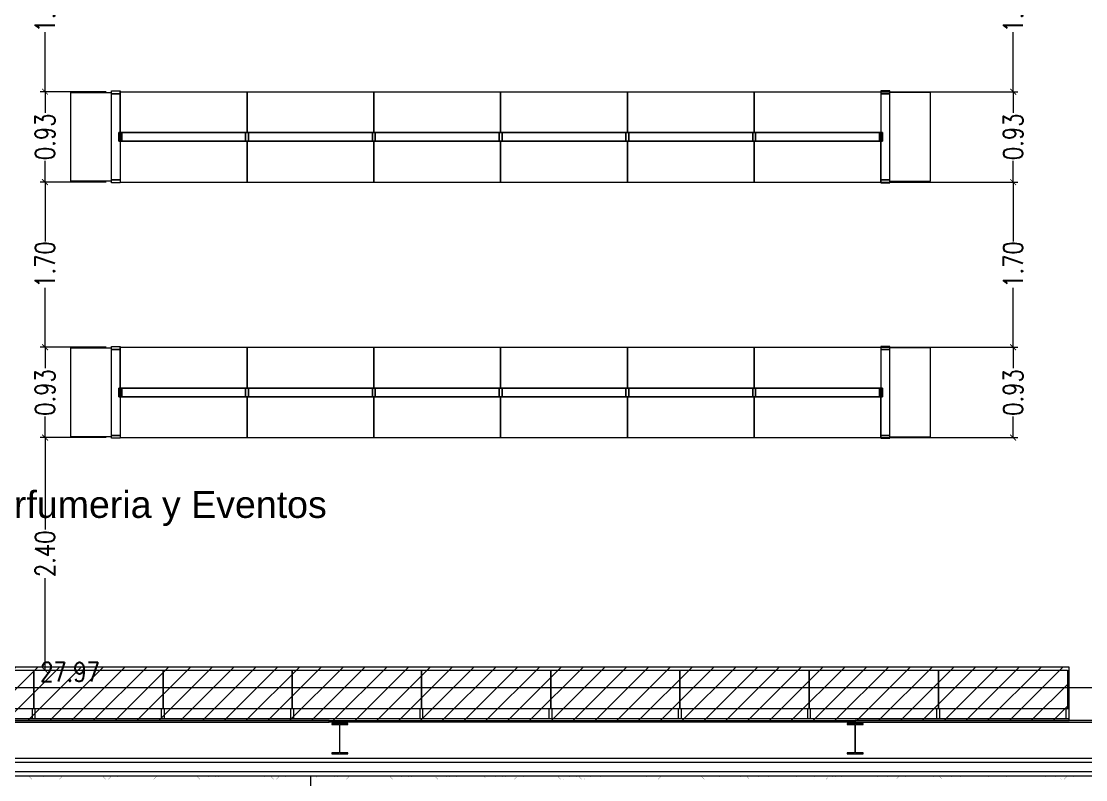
# Model space of a CAD drawing. Header units: millimetres. Extents: x -129 to 3172, y -143 to 919.
# Drawn here: x -19.19 to -8.23, y -0.42 to 7.38 of the extents above; entities that cross this region are included whole.
import ezdxf

# ---------------------------------------------------------------- set-up
doc = ezdxf.new("R2010")
doc.units = ezdxf.units.MM
doc.header["$LTSCALE"] = 0.1
doc.linetypes.add('DASHED', pattern=[0.75, 0.5, -0.25])
for name, color, linetype in [('A-CHAPA TRAPEZOIDAL', 3, 'Continuous'), ('A-PROYECCION', 1, 'DASHED'), ('A-TABIQUE PRY', 2, 'Continuous'), ('A-VISTAS', 251, 'Continuous'), ('Cenefa perimetral', 4, 'Continuous'), ('E-GONDOLAS', 8, 'Continuous'), ('H-HATCH MURO', 252, 'Continuous'), ('MET-COLUMNA METALICA', 3, 'Continuous'), ('MET-CORREAS DE CV', 1, 'Continuous'), ('MET-LANA VIDRIO', 8, 'Continuous'), ('zA-COTAS', 1, 'Continuous')]:
    doc.layers.add(name, color=color, linetype=linetype)
doc.styles.add('ROMANS', font='ROMANS.SHX', dxfattribs={"width": 0.8, "height": 0.2})
doc.styles.get("Standard").update_dxf_attribs({"font": 'arial.ttf'})
doc.linetypes.add('REFERENCIAL CORTE TRANSVERSAL WM$0$BATTING', pattern='A,0.00254,-2.54,[134,ltypeshp.shx,S=2.54,R=0,X=-2.54,Y=0],-5.08,[134,ltypeshp.shx,S=2.54,R=180,X=2.54,Y=0],-2.54', length=10.16254)
doc.dimstyles.new('COTA 1-125', dxfattribs={"dimtxt": 0.2, "dimasz": 0.15, "dimexe": 0.08, "dimexo": 0.08, "dimgap": 0.06, "dimtad": 1, "dimzin": 0, "dimdsep": 46, "dimtxsty": 'ROMANS', "dimblk": 'ARCHTICK', "dimcen": 0, "dimclrd": 256, "dimclre": 8, "dimclrt": 3, "dimadec": 0, "dimazin": 0, "dimtfac": 1, "dimtofl": 0, "dimtmove": 0, "dimatfit": 3, "dimldrblk": 'ARCHTICK', "dimfxl": 1, "dimtolj": 1, "dimtzin": 0, "dimlwd": -1, "dimlwe": -1, "dimarcsym": 0})
doc.dimstyles.new('MIG-LATERAL-CHICO', dxfattribs={"dimtxt": 0.12, "dimasz": 0.06, "dimexe": 0.05, "dimexo": 0.02, "dimgap": 0.005, "dimtad": 0, "dimrnd": 0.005, "dimzin": 0, "dimdsep": 46, "dimtxsty": 'ROMANS', "dimblk1": 'ARCHTICK', "dimblk2": 'ARCHTICK', "dimsah": 1, "dimcen": 2.5, "dimclrd": 1, "dimclre": 8, "dimclrt": 3, "dimadec": 0, "dimazin": 0, "dimtfac": 1, "dimtmove": 0, "dimatfit": 3, "dimldrblk": 'ARCHTICK', "dimfxl": 1, "dimtolj": 1, "dimtzin": 0, "dimarcsym": 0})

# ---------------------------------------------------------------- blocks, each defined once
blk = doc.blocks.new('CMETP')
at = {"layer": 'MET-COLUMNA METALICA'}
blk.add_hatch(color=256, dxfattribs=at).paths.add_polyline_path([(-0.082, 0), (-0.082, 0.01), (-0.007, 0.01, 0.414214), (-0.003, 0.014), (-0.003, 0.296, 0.414214), (-0.007, 0.3), (-0.082, 0.3), (-0.082, 0.31), (0.082, 0.31), (0.082, 0.3), (0.007, 0.3, 0.414214), (0.003, 0.296), (0.003, 0.014, 0.414214), (0.007, 0.01), (0.082, 0.01), (0.082, 0)])
blk.add_lwpolyline([(0.082, 0.3), (0.082, 0.31), (-0.082, 0.31), (-0.082, 0.3), (-0.007, 0.3, -0.414214), (-0.003, 0.296), (-0.003, 0.014, -0.414214), (-0.007, 0.01), (-0.082, 0.01), (-0.082, 0), (0.082, 0), (0.082, 0.01), (0.007, 0.01, -0.414214), (0.003, 0.014), (0.003, 0.296, -0.414214), (0.007, 0.3)], format="xyb", close=True, dxfattribs=at)
blk = doc.blocks.new('contrapared 0.80')
at = {"layer": 'E-GONDOLAS'}
for p, q in [((1944.063, 679.523), (1944.063, 678.163)), ((1944.063, 679.523), (1944.163, 679.523)), ((1944.063, 679.493), (1944.163, 679.493)), ((1944.163, 679.523), (1944.163, 678.163)), ((1944.563, 679.508), (1944.163, 679.508)), ((1944.563, 678.178), (1944.563, 679.508)), ((1944.063, 678.193), (1944.163, 678.193)), ((1944.063, 678.163), (1944.163, 678.163)), ((1944.163, 678.178), (1944.563, 678.178))]:
    blk.add_line(p, q, dxfattribs=at)
blk = doc.blocks.new('_ARCHTICK')
at = {"color": 0, "linetype": 'ByBlock', "const_width": 0.15}
blk.add_lwpolyline([(-0.5, -0.5), (0.5, 0.5)], dxfattribs=at)
blk = doc.blocks.new('*D334')
at = {"layer": 'Defpoints', "color": 0, "transparency": 16777216}
for p in [(-18.359, 3.099), (-19.161, 0.705), (-18.946, 0.705)]:
    blk.add_point(p, dxfattribs=at)
at = {"layer": 'zA-COTAS', "color": 8, "lineweight": -2, "transparency": 16777216}
for p, q in [((-18.379, 3.099), (-18.996, 3.099)), ((-19.141, 0.705), (-18.896, 0.705))]:
    blk.add_line(p, q, dxfattribs=at)
at = {"layer": 'zA-COTAS', "color": 1, "lineweight": -2, "transparency": 16777216}
for p, q in [((-18.946, 3.099), (-18.946, 2.151)), ((-18.946, 0.705), (-18.946, 1.653))]:
    blk.add_line(p, q, dxfattribs=at)
at = {"layer": 'zA-COTAS', "color": 1, "lineweight": -2, "transparency": 16777216, "xscale": 0.06, "yscale": 0.06, "zscale": 0.06}
for p, rotation in [((-18.946, 3.099), 90), ((-18.946, 0.705), 270)]:
    blk.add_blockref('_ARCHTICK', p, dxfattribs=dict(at, rotation=rotation))
at = {"layer": 'zA-COTAS', "color": 3, "transparency": 16777216, "insert": (-18.946, 1.902), "char_height": 0.2, "attachment_point": 5, "rotation": 90, "style": 'ROMANS'}
blk.add_mtext('\\A1;2.40', dxfattribs=at)
blk = doc.blocks.new('TRAMO CENTRAL')
at = {"layer": 'E-GONDOLAS'}
for points in [[(1353.744, 558.952), (1355.049, 558.952), (1355.049, 559.372), (1353.744, 559.372)], [(1353.729, 558.862), (1353.759, 558.862), (1353.759, 558.952), (1353.729, 558.952)], [(1353.729, 558.952), (1353.759, 558.952), (1353.759, 558.862), (1353.729, 558.862)], [(1353.759, 558.862), (1355.034, 558.862), (1355.034, 558.952), (1353.759, 558.952)], [(1353.759, 558.952), (1355.034, 558.952), (1355.034, 558.862), (1353.759, 558.862)], [(1355.034, 558.862), (1355.064, 558.862), (1355.064, 558.952), (1355.034, 558.952)], [(1355.034, 558.952), (1355.064, 558.952), (1355.064, 558.862), (1355.034, 558.862)], [(1353.744, 558.862), (1355.049, 558.862), (1355.049, 558.442), (1353.744, 558.442)]]:
    blk.add_lwpolyline(points, close=True, dxfattribs=at)
blk = doc.blocks.new('PUNTERA')
at = {"layer": 'E-GONDOLAS'}
for p, q in [((1350.083, 558.73), (1349.168, 558.73)), ((1349.168, 558.73), (1349.168, 558.31)), ((1350.083, 558.31), (1350.083, 558.73)), ((1350.068, 558.31), (1349.183, 558.31)), ((1349.183, 558.31), (1349.183, 558.22)), ((1350.068, 558.22), (1350.068, 558.31)), ((1349.183, 558.22), (1350.068, 558.22))]:
    blk.add_line(p, q, dxfattribs=at)
for points in [[(1349.153, 558.22), (1349.183, 558.22), (1349.183, 558.31), (1349.153, 558.31)], [(1350.068, 558.22), (1350.098, 558.22), (1350.098, 558.31), (1350.068, 558.31)]]:
    blk.add_lwpolyline(points, close=True, dxfattribs=at)
blk = doc.blocks.new('*D347')
at = {"layer": 'Defpoints', "color": 0, "transparency": 16777216}
for p in [(-18.295, 4.029), (-18.946, 3.099), (-18.295, 3.099)]:
    blk.add_point(p, dxfattribs=at)
at = {"layer": 'zA-COTAS', "color": 8, "lineweight": -2, "transparency": 16777216}
for p, q in [((-18.315, 4.029), (-18.996, 4.029)), ((-18.315, 3.099), (-18.996, 3.099))]:
    blk.add_line(p, q, dxfattribs=at)
at = {"layer": 'zA-COTAS', "color": 1, "lineweight": -2, "transparency": 16777216}
for p, q in [((-18.946, 4.029), (-18.946, 3.813)), ((-18.946, 3.099), (-18.946, 3.316))]:
    blk.add_line(p, q, dxfattribs=at)
at = {"layer": 'zA-COTAS', "color": 1, "lineweight": -2, "transparency": 16777216, "xscale": 0.06, "yscale": 0.06, "zscale": 0.06}
for p, rotation in [((-18.946, 4.029), 90), ((-18.946, 3.099), 270)]:
    blk.add_blockref('_ARCHTICK', p, dxfattribs=dict(at, rotation=rotation))
at = {"layer": 'zA-COTAS', "color": 3, "transparency": 16777216, "insert": (-18.946, 3.564), "char_height": 0.2, "attachment_point": 5, "rotation": 90, "style": 'ROMANS'}
blk.add_mtext('\\A1;0.93', dxfattribs=at)
blk = doc.blocks.new('*D348')
at = {"layer": 'Defpoints', "color": 0, "transparency": 16777216}
for p in [(-18.295, 5.729), (-18.946, 4.029), (-18.295, 4.029)]:
    blk.add_point(p, dxfattribs=at)
at = {"layer": 'zA-COTAS', "color": 8, "lineweight": -2, "transparency": 16777216}
for p, q in [((-18.315, 5.729), (-18.996, 5.729)), ((-18.315, 4.029), (-18.996, 4.029))]:
    blk.add_line(p, q, dxfattribs=at)
at = {"layer": 'zA-COTAS', "color": 1, "lineweight": -2, "transparency": 16777216}
for p, q in [((-18.946, 5.729), (-18.946, 5.117)), ((-18.946, 4.029), (-18.946, 4.642))]:
    blk.add_line(p, q, dxfattribs=at)
at = {"layer": 'zA-COTAS', "color": 1, "lineweight": -2, "transparency": 16777216, "xscale": 0.06, "yscale": 0.06, "zscale": 0.06}
for p, rotation in [((-18.946, 5.729), 90), ((-18.946, 4.029), 270)]:
    blk.add_blockref('_ARCHTICK', p, dxfattribs=dict(at, rotation=rotation))
at = {"layer": 'zA-COTAS', "color": 3, "transparency": 16777216, "insert": (-18.946, 4.879), "char_height": 0.2, "attachment_point": 5, "rotation": 90, "style": 'ROMANS'}
blk.add_mtext('\\A1;1.70', dxfattribs=at)
blk = doc.blocks.new('*D349')
at = {"layer": 'Defpoints', "color": 0, "transparency": 16777216}
for p in [(-18.295, 8.359), (-18.946, 6.659), (-18.295, 6.659)]:
    blk.add_point(p, dxfattribs=at)
at = {"layer": 'zA-COTAS', "color": 8, "lineweight": -2, "transparency": 16777216}
for p, q in [((-18.315, 8.359), (-18.996, 8.359)), ((-18.315, 6.659), (-18.996, 6.659))]:
    blk.add_line(p, q, dxfattribs=at)
at = {"layer": 'zA-COTAS', "color": 1, "lineweight": -2, "transparency": 16777216}
for p, q in [((-18.946, 8.359), (-18.946, 7.747)), ((-18.946, 6.659), (-18.946, 7.272))]:
    blk.add_line(p, q, dxfattribs=at)
at = {"layer": 'zA-COTAS', "color": 1, "lineweight": -2, "transparency": 16777216, "xscale": 0.06, "yscale": 0.06, "zscale": 0.06}
for p, rotation in [((-18.946, 8.359), 90), ((-18.946, 6.659), 270)]:
    blk.add_blockref('_ARCHTICK', p, dxfattribs=dict(at, rotation=rotation))
at = {"layer": 'zA-COTAS', "color": 3, "transparency": 16777216, "insert": (-18.946, 7.509), "char_height": 0.2, "attachment_point": 5, "rotation": 90, "style": 'ROMANS'}
blk.add_mtext('\\A1;1.70', dxfattribs=at)
blk = doc.blocks.new('*D356')
at = {"layer": 'Defpoints', "color": 0, "transparency": 16777216}
for p in [(-18.295, 6.659), (-18.946, 5.729), (-18.295, 5.729)]:
    blk.add_point(p, dxfattribs=at)
at = {"layer": 'zA-COTAS', "color": 8, "lineweight": -2, "transparency": 16777216}
for p, q in [((-18.315, 6.659), (-18.996, 6.659)), ((-18.315, 5.729), (-18.996, 5.729))]:
    blk.add_line(p, q, dxfattribs=at)
at = {"layer": 'zA-COTAS', "color": 1, "lineweight": -2, "transparency": 16777216}
for p, q in [((-18.946, 6.659), (-18.946, 6.443)), ((-18.946, 5.729), (-18.946, 5.946))]:
    blk.add_line(p, q, dxfattribs=at)
at = {"layer": 'zA-COTAS', "color": 1, "lineweight": -2, "transparency": 16777216, "xscale": 0.06, "yscale": 0.06, "zscale": 0.06}
for p, rotation in [((-18.946, 6.659), 90), ((-18.946, 5.729), 270)]:
    blk.add_blockref('_ARCHTICK', p, dxfattribs=dict(at, rotation=rotation))
at = {"layer": 'zA-COTAS', "color": 3, "transparency": 16777216, "insert": (-18.946, 6.194), "char_height": 0.2, "attachment_point": 5, "rotation": 90, "style": 'ROMANS'}
blk.add_mtext('\\A1;0.93', dxfattribs=at)
blk = doc.blocks.new('*D365')
at = {"layer": 'Defpoints', "color": 0, "transparency": 16777216}
for p in [(-10.404, 4.029), (-10.404, 3.099), (-8.982, 3.099)]:
    blk.add_point(p, dxfattribs=at)
at = {"layer": 'zA-COTAS', "color": 8, "lineweight": -2, "transparency": 16777216}
for p, q in [((-10.384, 4.029), (-8.932, 4.029)), ((-10.384, 3.099), (-8.932, 3.099))]:
    blk.add_line(p, q, dxfattribs=at)
at = {"layer": 'zA-COTAS', "color": 1, "lineweight": -2, "transparency": 16777216}
for p, q in [((-8.982, 4.029), (-8.982, 3.813)), ((-8.982, 3.099), (-8.982, 3.316))]:
    blk.add_line(p, q, dxfattribs=at)
at = {"layer": 'zA-COTAS', "color": 1, "lineweight": -2, "transparency": 16777216, "xscale": 0.06, "yscale": 0.06, "zscale": 0.06}
for p, rotation in [((-8.982, 4.029), 90), ((-8.982, 3.099), 270)]:
    blk.add_blockref('_ARCHTICK', p, dxfattribs=dict(at, rotation=rotation))
at = {"layer": 'zA-COTAS', "color": 3, "transparency": 16777216, "insert": (-8.982, 3.564), "char_height": 0.2, "attachment_point": 5, "rotation": 90, "style": 'ROMANS'}
blk.add_mtext('\\A1;0.93', dxfattribs=at)
blk = doc.blocks.new('*D366')
at = {"layer": 'Defpoints', "color": 0, "transparency": 16777216}
for p in [(-10.404, 5.729), (-10.404, 4.029), (-8.982, 4.029)]:
    blk.add_point(p, dxfattribs=at)
at = {"layer": 'zA-COTAS', "color": 8, "lineweight": -2, "transparency": 16777216}
for p, q in [((-10.384, 5.729), (-8.932, 5.729)), ((-10.384, 4.029), (-8.932, 4.029))]:
    blk.add_line(p, q, dxfattribs=at)
at = {"layer": 'zA-COTAS', "color": 1, "lineweight": -2, "transparency": 16777216}
for p, q in [((-8.982, 5.729), (-8.982, 5.117)), ((-8.982, 4.029), (-8.982, 4.642))]:
    blk.add_line(p, q, dxfattribs=at)
at = {"layer": 'zA-COTAS', "color": 1, "lineweight": -2, "transparency": 16777216, "xscale": 0.06, "yscale": 0.06, "zscale": 0.06}
for p, rotation in [((-8.982, 5.729), 90), ((-8.982, 4.029), 270)]:
    blk.add_blockref('_ARCHTICK', p, dxfattribs=dict(at, rotation=rotation))
at = {"layer": 'zA-COTAS', "color": 3, "transparency": 16777216, "insert": (-8.982, 4.879), "char_height": 0.2, "attachment_point": 5, "rotation": 90, "style": 'ROMANS'}
blk.add_mtext('\\A1;1.70', dxfattribs=at)
blk = doc.blocks.new('*D367')
at = {"layer": 'Defpoints', "color": 0, "transparency": 16777216}
for p in [(-10.404, 8.359), (-10.404, 6.659), (-8.982, 6.659)]:
    blk.add_point(p, dxfattribs=at)
at = {"layer": 'zA-COTAS', "color": 8, "lineweight": -2, "transparency": 16777216}
for p, q in [((-10.384, 8.359), (-8.932, 8.359)), ((-10.384, 6.659), (-8.932, 6.659))]:
    blk.add_line(p, q, dxfattribs=at)
at = {"layer": 'zA-COTAS', "color": 1, "lineweight": -2, "transparency": 16777216}
for p, q in [((-8.982, 8.359), (-8.982, 7.747)), ((-8.982, 6.659), (-8.982, 7.272))]:
    blk.add_line(p, q, dxfattribs=at)
at = {"layer": 'zA-COTAS', "color": 1, "lineweight": -2, "transparency": 16777216, "xscale": 0.06, "yscale": 0.06, "zscale": 0.06}
for p, rotation in [((-8.982, 8.359), 90), ((-8.982, 6.659), 270)]:
    blk.add_blockref('_ARCHTICK', p, dxfattribs=dict(at, rotation=rotation))
at = {"layer": 'zA-COTAS', "color": 3, "transparency": 16777216, "insert": (-8.982, 7.509), "char_height": 0.2, "attachment_point": 5, "rotation": 90, "style": 'ROMANS'}
blk.add_mtext('\\A1;1.70', dxfattribs=at)
blk = doc.blocks.new('*D374')
at = {"layer": 'Defpoints', "color": 0, "transparency": 16777216}
for p in [(-10.404, 6.659), (-10.404, 5.729), (-8.982, 5.729)]:
    blk.add_point(p, dxfattribs=at)
at = {"layer": 'zA-COTAS', "color": 8, "lineweight": -2, "transparency": 16777216}
for p, q in [((-10.384, 6.659), (-8.932, 6.659)), ((-10.384, 5.729), (-8.932, 5.729))]:
    blk.add_line(p, q, dxfattribs=at)
at = {"layer": 'zA-COTAS', "color": 1, "lineweight": -2, "transparency": 16777216}
for p, q in [((-8.982, 6.659), (-8.982, 6.443)), ((-8.982, 5.729), (-8.982, 5.946))]:
    blk.add_line(p, q, dxfattribs=at)
at = {"layer": 'zA-COTAS', "color": 1, "lineweight": -2, "transparency": 16777216, "xscale": 0.06, "yscale": 0.06, "zscale": 0.06}
for p, rotation in [((-8.982, 6.659), 90), ((-8.982, 5.729), 270)]:
    blk.add_blockref('_ARCHTICK', p, dxfattribs=dict(at, rotation=rotation))
at = {"layer": 'zA-COTAS', "color": 3, "transparency": 16777216, "insert": (-8.982, 6.194), "char_height": 0.2, "attachment_point": 5, "rotation": 90, "style": 'ROMANS'}
blk.add_mtext('\\A1;0.93', dxfattribs=at)
blk = doc.blocks.new('*D489')
at = {"layer": 'Defpoints', "color": 0, "transparency": 16777216}
for p in [(-32.676, 0.527, 0), (-4.702, 0.527, 0), (-4.702, 0.527)]:
    blk.add_point(p, dxfattribs=at)
at = {"layer": 'zA-COTAS', "transparency": 16777216}
blk.add_line((-32.676, 0.527), (-4.702, 0.527), dxfattribs=at)
at = {"layer": 'zA-COTAS', "transparency": 16777216, "xscale": 0.15, "yscale": 0.15, "zscale": 0.15, "rotation": 180}
blk.add_blockref('_ARCHTICK', (-32.676, 0.527), dxfattribs=at)
at = {"layer": 'zA-COTAS', "transparency": 16777216, "xscale": 0.15, "yscale": 0.15, "zscale": 0.15}
blk.add_blockref('_ARCHTICK', (-4.702, 0.527), dxfattribs=at)
at = {"layer": 'zA-COTAS', "color": 3, "transparency": 16777216, "insert": (-18.689, 0.687), "char_height": 0.2, "attachment_point": 5, "style": 'ROMANS'}
blk.add_mtext('\\A1;27.97', dxfattribs=at)

msp = doc.modelspace()

# ---------------------------------------------------------------- hatches: boundary and pattern name
at = {"layer": 'Cenefa perimetral'}
h = msp.add_hatch(dxfattribs=at)
h.set_pattern_fill('LINE', color=256, scale=0.05, angle=45)
h.paths.add_polyline_path([(-8.406, 0.185), (-8.406, 0.735), (-31.577, 0.735), (-31.577, 28.115), (-6.707, 28.115), (-6.707, 24.034), (-5.607, 24.034), (-5.607, 28.148), (-6.504, 28.148), (-6.504, 29.215), (-32.676, 29.185), (-32.676, 0.185)])
at = {"layer": 'H-HATCH MURO'}
for points in [[(-16.02, 0.185), (-21.431, 0.185), (-21.431, 0.17), (-16.02, 0.17)], [(-16.02, 0.185), (-10.609, 0.185), (-10.609, 0.17), (-16.02, 0.17)], [(-5.198, 0.185), (-10.609, 0.185), (-10.609, 0.17), (-5.198, 0.17)]]:
    msp.add_hatch(color=256, dxfattribs=at).paths.add_polyline_path(points)

# ---------------------------------------------------------------- linework, layer by layer
at = {"layer": 'A-CHAPA TRAPEZOIDAL'}
for points in [[(-17.885, -0.394, 0.0006, 0.0006, 0), (-17.91, -0.394, 0.0006, 0.0006, 0), (-17.914, -0.39, 0.0006, 0.0006, 0), (-17.944, -0.39, 0.0006, 0.0006, 0), (-17.948, -0.394, 0.0006, 0.0006, 0), (-17.978, -0.394, 0.0006, 0.0006, 0), (-17.982, -0.39, 0.0006, 0.0006, 0), (-18.012, -0.39, 0.0006, 0.0006, 0), (-18.041, -0.418, 0.0006, 0.0006, 0), (-18.071, -0.418, 0.0006, 0.0006, 0), (-18.099, -0.39, 0.0006, 0.0006, 0), (-18.129, -0.39, 0.0006, 0.0006, 0), (-18.133, -0.394, 0.0006, 0.0006, 0), (-18.163, -0.394, 0.0006, 0.0006, 0), (-18.167, -0.39, 0.0006, 0.0006, 0), (-18.197, -0.39, 0.0006, 0.0006, 0), (-18.201, -0.394, 0.0006, 0.0006, 0), (-18.231, -0.394, 0.0006, 0.0006, 0), (-18.235, -0.39, 0.0006, 0.0006, 0), (-18.265, -0.39, 0.0006, 0.0006, 0), (-18.293, -0.418, 0.0006, 0.0006, 0), (-18.323, -0.418, 0.0006, 0.0006, 0), (-18.351, -0.39, 0.0006, 0.0006, 0), (-18.381, -0.39, 0.0006, 0.0006, 0), (-18.385, -0.394, 0.0006, 0.0006, 0), (-18.415, -0.394, 0.0006, 0.0006, 0), (-18.419, -0.39, 0.0006, 0.0006, 0), (-18.449, -0.39, 0.0006, 0.0006, 0), (-18.453, -0.394, 0.0006, 0.0006, 0), (-18.483, -0.394, 0.0006, 0.0006, 0), (-18.487, -0.39, 0.0006, 0.0006, 0), (-18.517, -0.39, 0.0006, 0.0006, 0), (-18.546, -0.418, 0.0006, 0.0006, 0), (-18.576, -0.418, 0.0006, 0.0006, 0), (-18.604, -0.39, 0.0006, 0.0006, 0), (-18.634, -0.39, 0.0006, 0.0006, 0), (-18.638, -0.394, 0.0006, 0.0006, 0), (-18.668, -0.394, 0.0006, 0.0006, 0), (-18.672, -0.39, 0.0006, 0.0006, 0), (-18.702, -0.39, 0.0006, 0.0006, 0), (-18.706, -0.394, 0.0006, 0.0006, 0), (-18.736, -0.394, 0.0006, 0.0006, 0), (-18.74, -0.39, 0.0006, 0.0006, 0), (-18.77, -0.39, 0.0006, 0.0006, 0), (-18.798, -0.418, 0.0006, 0.0006, 0), (-18.828, -0.418, 0.0006, 0.0006, 0), (-18.857, -0.39, 0.0006, 0.0006, 0), (-18.887, -0.39, 0.0006, 0.0006, 0), (-18.891, -0.394, 0.0006, 0.0006, 0), (-18.921, -0.394, 0.0006, 0.0006, 0), (-18.925, -0.39, 0.0006, 0.0006, 0), (-18.955, -0.39, 0.0006, 0.0006, 0), (-18.959, -0.394, 0.0006, 0.0006, 0), (-18.989, -0.394, 0.0006, 0.0006, 0), (-18.993, -0.39, 0.0006, 0.0006, 0), (-19.023, -0.39, 0.0006, 0.0006, 0), (-19.051, -0.418, 0.0006, 0.0006, 0), (-19.081, -0.418, 0.0006, 0.0006, 0), (-19.109, -0.39, 0.0006, 0.0006, 0), (-19.139, -0.39, 0.0006, 0.0006, 0), (-19.143, -0.394, 0.0006, 0.0006, 0), (-19.173, -0.394, 0.0006, 0.0006, 0), (-19.177, -0.39, 0.0006, 0.0006, 0), (-19.207, -0.39, 0.0006, 0.0006, 0)], [(-16.409, -0.394, 0.0006, 0.0006, 0), (-16.434, -0.394, 0.0006, 0.0006, 0), (-16.438, -0.39, 0.0006, 0.0006, 0), (-16.468, -0.39, 0.0006, 0.0006, 0), (-16.472, -0.394, 0.0006, 0.0006, 0), (-16.502, -0.394, 0.0006, 0.0006, 0), (-16.506, -0.39, 0.0006, 0.0006, 0), (-16.536, -0.39, 0.0006, 0.0006, 0), (-16.564, -0.418, 0.0006, 0.0006, 0), (-16.594, -0.418, 0.0006, 0.0006, 0), (-16.622, -0.39, 0.0006, 0.0006, 0), (-16.652, -0.39, 0.0006, 0.0006, 0), (-16.656, -0.394, 0.0006, 0.0006, 0), (-16.686, -0.394, 0.0006, 0.0006, 0), (-16.69, -0.39, 0.0006, 0.0006, 0), (-16.72, -0.39, 0.0006, 0.0006, 0), (-16.724, -0.394, 0.0006, 0.0006, 0), (-16.754, -0.394, 0.0006, 0.0006, 0), (-16.758, -0.39, 0.0006, 0.0006, 0), (-16.788, -0.39, 0.0006, 0.0006, 0), (-16.817, -0.418, 0.0006, 0.0006, 0), (-16.847, -0.418, 0.0006, 0.0006, 0), (-16.875, -0.39, 0.0006, 0.0006, 0), (-16.905, -0.39, 0.0006, 0.0006, 0), (-16.909, -0.394, 0.0006, 0.0006, 0), (-16.939, -0.394, 0.0006, 0.0006, 0), (-16.943, -0.39, 0.0006, 0.0006, 0), (-16.973, -0.39, 0.0006, 0.0006, 0), (-16.977, -0.394, 0.0006, 0.0006, 0), (-17.007, -0.394, 0.0006, 0.0006, 0), (-17.011, -0.39, 0.0006, 0.0006, 0), (-17.041, -0.39, 0.0006, 0.0006, 0), (-17.069, -0.418, 0.0006, 0.0006, 0), (-17.099, -0.418, 0.0006, 0.0006, 0), (-17.127, -0.39, 0.0006, 0.0006, 0), (-17.157, -0.39, 0.0006, 0.0006, 0), (-17.161, -0.394, 0.0006, 0.0006, 0), (-17.191, -0.394, 0.0006, 0.0006, 0), (-17.195, -0.39, 0.0006, 0.0006, 0), (-17.225, -0.39, 0.0006, 0.0006, 0), (-17.229, -0.394, 0.0006, 0.0006, 0), (-17.259, -0.394, 0.0006, 0.0006, 0), (-17.263, -0.39, 0.0006, 0.0006, 0), (-17.293, -0.39, 0.0006, 0.0006, 0), (-17.322, -0.418, 0.0006, 0.0006, 0), (-17.352, -0.418, 0.0006, 0.0006, 0), (-17.38, -0.39, 0.0006, 0.0006, 0), (-17.41, -0.39, 0.0006, 0.0006, 0), (-17.414, -0.394, 0.0006, 0.0006, 0), (-17.444, -0.394, 0.0006, 0.0006, 0), (-17.448, -0.39, 0.0006, 0.0006, 0), (-17.478, -0.39, 0.0006, 0.0006, 0), (-17.482, -0.394, 0.0006, 0.0006, 0), (-17.512, -0.394, 0.0006, 0.0006, 0), (-17.516, -0.39, 0.0006, 0.0006, 0), (-17.546, -0.39, 0.0006, 0.0006, 0), (-17.574, -0.418, 0.0006, 0.0006, 0), (-17.604, -0.418, 0.0006, 0.0006, 0), (-17.633, -0.39, 0.0006, 0.0006, 0), (-17.663, -0.39, 0.0006, 0.0006, 0), (-17.667, -0.394, 0.0006, 0.0006, 0), (-17.697, -0.394, 0.0006, 0.0006, 0), (-17.701, -0.39, 0.0006, 0.0006, 0), (-17.731, -0.39, 0.0006, 0.0006, 0), (-17.735, -0.394, 0.0006, 0.0006, 0), (-17.765, -0.394, 0.0006, 0.0006, 0), (-17.769, -0.39, 0.0006, 0.0006, 0), (-17.799, -0.39, 0.0006, 0.0006, 0), (-17.827, -0.418, 0.0006, 0.0006, 0), (-17.857, -0.418, 0.0006, 0.0006, 0), (-17.885, -0.39, 0, 0, 0)], [(-14.931, -0.394, 0.0006, 0.0006, 0), (-14.956, -0.394, 0.0006, 0.0006, 0), (-14.96, -0.39, 0.0006, 0.0006, 0), (-14.99, -0.39, 0.0006, 0.0006, 0), (-14.994, -0.394, 0.0006, 0.0006, 0), (-15.024, -0.394, 0.0006, 0.0006, 0), (-15.028, -0.39, 0.0006, 0.0006, 0), (-15.058, -0.39, 0.0006, 0.0006, 0), (-15.086, -0.418, 0.0006, 0.0006, 0), (-15.116, -0.418, 0.0006, 0.0006, 0), (-15.144, -0.39, 0.0006, 0.0006, 0), (-15.174, -0.39, 0.0006, 0.0006, 0), (-15.178, -0.394, 0.0006, 0.0006, 0), (-15.208, -0.394, 0.0006, 0.0006, 0), (-15.212, -0.39, 0.0006, 0.0006, 0), (-15.242, -0.39, 0.0006, 0.0006, 0), (-15.246, -0.394, 0.0006, 0.0006, 0), (-15.276, -0.394, 0.0006, 0.0006, 0), (-15.28, -0.39, 0.0006, 0.0006, 0), (-15.31, -0.39, 0.0006, 0.0006, 0), (-15.339, -0.418, 0.0006, 0.0006, 0), (-15.369, -0.418, 0.0006, 0.0006, 0), (-15.397, -0.39, 0.0006, 0.0006, 0), (-15.427, -0.39, 0.0006, 0.0006, 0), (-15.431, -0.394, 0.0006, 0.0006, 0), (-15.461, -0.394, 0.0006, 0.0006, 0), (-15.465, -0.39, 0.0006, 0.0006, 0), (-15.495, -0.39, 0.0006, 0.0006, 0), (-15.499, -0.394, 0.0006, 0.0006, 0), (-15.529, -0.394, 0.0006, 0.0006, 0), (-15.533, -0.39, 0.0006, 0.0006, 0), (-15.563, -0.39, 0.0006, 0.0006, 0), (-15.591, -0.418, 0.0006, 0.0006, 0), (-15.621, -0.418, 0.0006, 0.0006, 0), (-15.65, -0.39, 0.0006, 0.0006, 0), (-15.68, -0.39, 0.0006, 0.0006, 0), (-15.684, -0.394, 0.0006, 0.0006, 0), (-15.714, -0.394, 0.0006, 0.0006, 0), (-15.718, -0.39, 0.0006, 0.0006, 0), (-15.748, -0.39, 0.0006, 0.0006, 0), (-15.752, -0.394, 0.0006, 0.0006, 0), (-15.782, -0.394, 0.0006, 0.0006, 0), (-15.786, -0.39, 0.0006, 0.0006, 0), (-15.816, -0.39, 0.0006, 0.0006, 0), (-15.844, -0.418, 0.0006, 0.0006, 0), (-15.874, -0.418, 0.0006, 0.0006, 0), (-15.902, -0.39, 0.0006, 0.0006, 0), (-15.932, -0.39, 0.0006, 0.0006, 0), (-15.936, -0.394, 0.0006, 0.0006, 0), (-15.966, -0.394, 0.0006, 0.0006, 0), (-15.97, -0.39, 0.0006, 0.0006, 0), (-16, -0.39, 0.0006, 0.0006, 0), (-16.004, -0.394, 0.0006, 0.0006, 0), (-16.034, -0.394, 0.0006, 0.0006, 0), (-16.038, -0.39, 0.0006, 0.0006, 0), (-16.068, -0.39, 0.0006, 0.0006, 0), (-16.096, -0.418, 0.0006, 0.0006, 0), (-16.126, -0.418, 0.0006, 0.0006, 0), (-16.155, -0.39, 0.0006, 0.0006, 0), (-16.185, -0.39, 0.0006, 0.0006, 0), (-16.189, -0.394, 0.0006, 0.0006, 0), (-16.219, -0.394, 0.0006, 0.0006, 0), (-16.223, -0.39, 0.0006, 0.0006, 0), (-16.253, -0.39, 0.0006, 0.0006, 0), (-16.257, -0.394, 0.0006, 0.0006, 0), (-16.287, -0.394, 0.0006, 0.0006, 0), (-16.291, -0.39, 0.0006, 0.0006, 0), (-16.321, -0.39, 0.0006, 0.0006, 0), (-16.349, -0.418, 0.0006, 0.0006, 0), (-16.379, -0.418, 0.0006, 0.0006, 0), (-16.407, -0.39, 0, 0, 0)], [(-13.454, -0.394, 0.0006, 0.0006, 0), (-13.479, -0.394, 0.0006, 0.0006, 0), (-13.483, -0.39, 0.0006, 0.0006, 0), (-13.513, -0.39, 0.0006, 0.0006, 0), (-13.517, -0.394, 0.0006, 0.0006, 0), (-13.547, -0.394, 0.0006, 0.0006, 0), (-13.551, -0.39, 0.0006, 0.0006, 0), (-13.581, -0.39, 0.0006, 0.0006, 0), (-13.61, -0.418, 0.0006, 0.0006, 0), (-13.64, -0.418, 0.0006, 0.0006, 0), (-13.668, -0.39, 0.0006, 0.0006, 0), (-13.698, -0.39, 0.0006, 0.0006, 0), (-13.702, -0.394, 0.0006, 0.0006, 0), (-13.732, -0.394, 0.0006, 0.0006, 0), (-13.736, -0.39, 0.0006, 0.0006, 0), (-13.766, -0.39, 0.0006, 0.0006, 0), (-13.77, -0.394, 0.0006, 0.0006, 0), (-13.8, -0.394, 0.0006, 0.0006, 0), (-13.804, -0.39, 0.0006, 0.0006, 0), (-13.834, -0.39, 0.0006, 0.0006, 0), (-13.862, -0.418, 0.0006, 0.0006, 0), (-13.892, -0.418, 0.0006, 0.0006, 0), (-13.92, -0.39, 0.0006, 0.0006, 0), (-13.95, -0.39, 0.0006, 0.0006, 0), (-13.954, -0.394, 0.0006, 0.0006, 0), (-13.984, -0.394, 0.0006, 0.0006, 0), (-13.988, -0.39, 0.0006, 0.0006, 0), (-14.018, -0.39, 0.0006, 0.0006, 0), (-14.022, -0.394, 0.0006, 0.0006, 0), (-14.052, -0.394, 0.0006, 0.0006, 0), (-14.056, -0.39, 0.0006, 0.0006, 0), (-14.086, -0.39, 0.0006, 0.0006, 0), (-14.115, -0.418, 0.0006, 0.0006, 0), (-14.145, -0.418, 0.0006, 0.0006, 0), (-14.173, -0.39, 0.0006, 0.0006, 0), (-14.203, -0.39, 0.0006, 0.0006, 0), (-14.207, -0.394, 0.0006, 0.0006, 0), (-14.237, -0.394, 0.0006, 0.0006, 0), (-14.241, -0.39, 0.0006, 0.0006, 0), (-14.271, -0.39, 0.0006, 0.0006, 0), (-14.275, -0.394, 0.0006, 0.0006, 0), (-14.305, -0.394, 0.0006, 0.0006, 0), (-14.309, -0.39, 0.0006, 0.0006, 0), (-14.339, -0.39, 0.0006, 0.0006, 0), (-14.367, -0.418, 0.0006, 0.0006, 0), (-14.397, -0.418, 0.0006, 0.0006, 0), (-14.426, -0.39, 0.0006, 0.0006, 0), (-14.456, -0.39, 0.0006, 0.0006, 0), (-14.46, -0.394, 0.0006, 0.0006, 0), (-14.49, -0.394, 0.0006, 0.0006, 0), (-14.494, -0.39, 0.0006, 0.0006, 0), (-14.524, -0.39, 0.0006, 0.0006, 0), (-14.528, -0.394, 0.0006, 0.0006, 0), (-14.558, -0.394, 0.0006, 0.0006, 0), (-14.562, -0.39, 0.0006, 0.0006, 0), (-14.592, -0.39, 0.0006, 0.0006, 0), (-14.62, -0.418, 0.0006, 0.0006, 0), (-14.65, -0.418, 0.0006, 0.0006, 0), (-14.678, -0.39, 0.0006, 0.0006, 0), (-14.708, -0.39, 0.0006, 0.0006, 0), (-14.712, -0.394, 0.0006, 0.0006, 0), (-14.742, -0.394, 0.0006, 0.0006, 0), (-14.746, -0.39, 0.0006, 0.0006, 0), (-14.776, -0.39, 0.0006, 0.0006, 0), (-14.78, -0.394, 0.0006, 0.0006, 0), (-14.81, -0.394, 0.0006, 0.0006, 0), (-14.814, -0.39, 0.0006, 0.0006, 0), (-14.844, -0.39, 0.0006, 0.0006, 0), (-14.872, -0.418, 0.0006, 0.0006, 0), (-14.902, -0.418, 0.0006, 0.0006, 0), (-14.931, -0.39, 0, 0, 0)], [(-11.975, -0.394, 0.0006, 0.0006, 0), (-12, -0.394, 0.0006, 0.0006, 0), (-12.004, -0.39, 0.0006, 0.0006, 0), (-12.034, -0.39, 0.0006, 0.0006, 0), (-12.038, -0.394, 0.0006, 0.0006, 0), (-12.068, -0.394, 0.0006, 0.0006, 0), (-12.072, -0.39, 0.0006, 0.0006, 0), (-12.102, -0.39, 0.0006, 0.0006, 0), (-12.131, -0.418, 0.0006, 0.0006, 0), (-12.161, -0.418, 0.0006, 0.0006, 0), (-12.189, -0.39, 0.0006, 0.0006, 0), (-12.219, -0.39, 0.0006, 0.0006, 0), (-12.223, -0.394, 0.0006, 0.0006, 0), (-12.253, -0.394, 0.0006, 0.0006, 0), (-12.257, -0.39, 0.0006, 0.0006, 0), (-12.287, -0.39, 0.0006, 0.0006, 0), (-12.291, -0.394, 0.0006, 0.0006, 0), (-12.321, -0.394, 0.0006, 0.0006, 0), (-12.325, -0.39, 0.0006, 0.0006, 0), (-12.355, -0.39, 0.0006, 0.0006, 0), (-12.383, -0.418, 0.0006, 0.0006, 0), (-12.413, -0.418, 0.0006, 0.0006, 0), (-12.442, -0.39, 0.0006, 0.0006, 0), (-12.472, -0.39, 0.0006, 0.0006, 0), (-12.476, -0.394, 0.0006, 0.0006, 0), (-12.506, -0.394, 0.0006, 0.0006, 0), (-12.51, -0.39, 0.0006, 0.0006, 0), (-12.54, -0.39, 0.0006, 0.0006, 0), (-12.544, -0.394, 0.0006, 0.0006, 0), (-12.574, -0.394, 0.0006, 0.0006, 0), (-12.578, -0.39, 0.0006, 0.0006, 0), (-12.608, -0.39, 0.0006, 0.0006, 0), (-12.636, -0.418, 0.0006, 0.0006, 0), (-12.666, -0.418, 0.0006, 0.0006, 0), (-12.694, -0.39, 0.0006, 0.0006, 0), (-12.724, -0.39, 0.0006, 0.0006, 0), (-12.728, -0.394, 0.0006, 0.0006, 0), (-12.758, -0.394, 0.0006, 0.0006, 0), (-12.762, -0.39, 0.0006, 0.0006, 0), (-12.792, -0.39, 0.0006, 0.0006, 0), (-12.796, -0.394, 0.0006, 0.0006, 0), (-12.826, -0.394, 0.0006, 0.0006, 0), (-12.83, -0.39, 0.0006, 0.0006, 0), (-12.86, -0.39, 0.0006, 0.0006, 0), (-12.888, -0.418, 0.0006, 0.0006, 0), (-12.918, -0.418, 0.0006, 0.0006, 0), (-12.947, -0.39, 0.0006, 0.0006, 0), (-12.977, -0.39, 0.0006, 0.0006, 0), (-12.981, -0.394, 0.0006, 0.0006, 0), (-13.011, -0.394, 0.0006, 0.0006, 0), (-13.015, -0.39, 0.0006, 0.0006, 0), (-13.045, -0.39, 0.0006, 0.0006, 0), (-13.049, -0.394, 0.0006, 0.0006, 0), (-13.079, -0.394, 0.0006, 0.0006, 0), (-13.083, -0.39, 0.0006, 0.0006, 0), (-13.113, -0.39, 0.0006, 0.0006, 0), (-13.141, -0.418, 0.0006, 0.0006, 0), (-13.171, -0.418, 0.0006, 0.0006, 0), (-13.199, -0.39, 0.0006, 0.0006, 0), (-13.229, -0.39, 0.0006, 0.0006, 0), (-13.233, -0.394, 0.0006, 0.0006, 0), (-13.263, -0.394, 0.0006, 0.0006, 0), (-13.267, -0.39, 0.0006, 0.0006, 0), (-13.297, -0.39, 0.0006, 0.0006, 0), (-13.301, -0.394, 0.0006, 0.0006, 0), (-13.331, -0.394, 0.0006, 0.0006, 0), (-13.335, -0.39, 0.0006, 0.0006, 0), (-13.365, -0.39, 0.0006, 0.0006, 0), (-13.394, -0.418, 0.0006, 0.0006, 0), (-13.424, -0.418, 0.0006, 0.0006, 0), (-13.452, -0.39, 0, 0, 0)], [(-10.499, -0.394, 0.0006, 0.0006, 0), (-10.524, -0.394, 0.0006, 0.0006, 0), (-10.528, -0.39, 0.0006, 0.0006, 0), (-10.558, -0.39, 0.0006, 0.0006, 0), (-10.562, -0.394, 0.0006, 0.0006, 0), (-10.592, -0.394, 0.0006, 0.0006, 0), (-10.596, -0.39, 0.0006, 0.0006, 0), (-10.626, -0.39, 0.0006, 0.0006, 0), (-10.654, -0.418, 0.0006, 0.0006, 0), (-10.684, -0.418, 0.0006, 0.0006, 0), (-10.712, -0.39, 0.0006, 0.0006, 0), (-10.742, -0.39, 0.0006, 0.0006, 0), (-10.746, -0.394, 0.0006, 0.0006, 0), (-10.776, -0.394, 0.0006, 0.0006, 0), (-10.78, -0.39, 0.0006, 0.0006, 0), (-10.81, -0.39, 0.0006, 0.0006, 0), (-10.814, -0.394, 0.0006, 0.0006, 0), (-10.844, -0.394, 0.0006, 0.0006, 0), (-10.848, -0.39, 0.0006, 0.0006, 0), (-10.878, -0.39, 0.0006, 0.0006, 0), (-10.907, -0.418, 0.0006, 0.0006, 0), (-10.937, -0.418, 0.0006, 0.0006, 0), (-10.965, -0.39, 0.0006, 0.0006, 0), (-10.995, -0.39, 0.0006, 0.0006, 0), (-10.999, -0.394, 0.0006, 0.0006, 0), (-11.029, -0.394, 0.0006, 0.0006, 0), (-11.033, -0.39, 0.0006, 0.0006, 0), (-11.063, -0.39, 0.0006, 0.0006, 0), (-11.067, -0.394, 0.0006, 0.0006, 0), (-11.097, -0.394, 0.0006, 0.0006, 0), (-11.101, -0.39, 0.0006, 0.0006, 0), (-11.131, -0.39, 0.0006, 0.0006, 0), (-11.159, -0.418, 0.0006, 0.0006, 0), (-11.189, -0.418, 0.0006, 0.0006, 0), (-11.218, -0.39, 0.0006, 0.0006, 0), (-11.248, -0.39, 0.0006, 0.0006, 0), (-11.252, -0.394, 0.0006, 0.0006, 0), (-11.282, -0.394, 0.0006, 0.0006, 0), (-11.286, -0.39, 0.0006, 0.0006, 0), (-11.316, -0.39, 0.0006, 0.0006, 0), (-11.32, -0.394, 0.0006, 0.0006, 0), (-11.35, -0.394, 0.0006, 0.0006, 0), (-11.354, -0.39, 0.0006, 0.0006, 0), (-11.384, -0.39, 0.0006, 0.0006, 0), (-11.412, -0.418, 0.0006, 0.0006, 0), (-11.442, -0.418, 0.0006, 0.0006, 0), (-11.47, -0.39, 0.0006, 0.0006, 0), (-11.5, -0.39, 0.0006, 0.0006, 0), (-11.504, -0.394, 0.0006, 0.0006, 0), (-11.534, -0.394, 0.0006, 0.0006, 0), (-11.538, -0.39, 0.0006, 0.0006, 0), (-11.568, -0.39, 0.0006, 0.0006, 0), (-11.572, -0.394, 0.0006, 0.0006, 0), (-11.602, -0.394, 0.0006, 0.0006, 0), (-11.606, -0.39, 0.0006, 0.0006, 0), (-11.636, -0.39, 0.0006, 0.0006, 0), (-11.664, -0.418, 0.0006, 0.0006, 0), (-11.694, -0.418, 0.0006, 0.0006, 0), (-11.723, -0.39, 0.0006, 0.0006, 0), (-11.753, -0.39, 0.0006, 0.0006, 0), (-11.757, -0.394, 0.0006, 0.0006, 0), (-11.787, -0.394, 0.0006, 0.0006, 0), (-11.791, -0.39, 0.0006, 0.0006, 0), (-11.821, -0.39, 0.0006, 0.0006, 0), (-11.825, -0.394, 0.0006, 0.0006, 0), (-11.855, -0.394, 0.0006, 0.0006, 0), (-11.859, -0.39, 0.0006, 0.0006, 0), (-11.889, -0.39, 0.0006, 0.0006, 0), (-11.917, -0.418, 0.0006, 0.0006, 0), (-11.947, -0.418, 0.0006, 0.0006, 0), (-11.975, -0.39, 0, 0, 0)], [(-9.021, -0.394, 0.0006, 0.0006, 0), (-9.046, -0.394, 0.0006, 0.0006, 0), (-9.05, -0.39, 0.0006, 0.0006, 0), (-9.08, -0.39, 0.0006, 0.0006, 0), (-9.084, -0.394, 0.0006, 0.0006, 0), (-9.114, -0.394, 0.0006, 0.0006, 0), (-9.118, -0.39, 0.0006, 0.0006, 0), (-9.148, -0.39, 0.0006, 0.0006, 0), (-9.176, -0.418, 0.0006, 0.0006, 0), (-9.206, -0.418, 0.0006, 0.0006, 0), (-9.235, -0.39, 0.0006, 0.0006, 0), (-9.265, -0.39, 0.0006, 0.0006, 0), (-9.269, -0.394, 0.0006, 0.0006, 0), (-9.299, -0.394, 0.0006, 0.0006, 0), (-9.303, -0.39, 0.0006, 0.0006, 0), (-9.333, -0.39, 0.0006, 0.0006, 0), (-9.337, -0.394, 0.0006, 0.0006, 0), (-9.367, -0.394, 0.0006, 0.0006, 0), (-9.371, -0.39, 0.0006, 0.0006, 0), (-9.401, -0.39, 0.0006, 0.0006, 0), (-9.429, -0.418, 0.0006, 0.0006, 0), (-9.459, -0.418, 0.0006, 0.0006, 0), (-9.487, -0.39, 0.0006, 0.0006, 0), (-9.517, -0.39, 0.0006, 0.0006, 0), (-9.521, -0.394, 0.0006, 0.0006, 0), (-9.551, -0.394, 0.0006, 0.0006, 0), (-9.555, -0.39, 0.0006, 0.0006, 0), (-9.585, -0.39, 0.0006, 0.0006, 0), (-9.589, -0.394, 0.0006, 0.0006, 0), (-9.619, -0.394, 0.0006, 0.0006, 0), (-9.623, -0.39, 0.0006, 0.0006, 0), (-9.653, -0.39, 0.0006, 0.0006, 0), (-9.681, -0.418, 0.0006, 0.0006, 0), (-9.711, -0.418, 0.0006, 0.0006, 0), (-9.74, -0.39, 0.0006, 0.0006, 0), (-9.77, -0.39, 0.0006, 0.0006, 0), (-9.774, -0.394, 0.0006, 0.0006, 0), (-9.804, -0.394, 0.0006, 0.0006, 0), (-9.808, -0.39, 0.0006, 0.0006, 0), (-9.838, -0.39, 0.0006, 0.0006, 0), (-9.842, -0.394, 0.0006, 0.0006, 0), (-9.872, -0.394, 0.0006, 0.0006, 0), (-9.876, -0.39, 0.0006, 0.0006, 0), (-9.906, -0.39, 0.0006, 0.0006, 0), (-9.934, -0.418, 0.0006, 0.0006, 0), (-9.964, -0.418, 0.0006, 0.0006, 0), (-9.992, -0.39, 0.0006, 0.0006, 0), (-10.022, -0.39, 0.0006, 0.0006, 0), (-10.026, -0.394, 0.0006, 0.0006, 0), (-10.056, -0.394, 0.0006, 0.0006, 0), (-10.06, -0.39, 0.0006, 0.0006, 0), (-10.09, -0.39, 0.0006, 0.0006, 0), (-10.094, -0.394, 0.0006, 0.0006, 0), (-10.124, -0.394, 0.0006, 0.0006, 0), (-10.128, -0.39, 0.0006, 0.0006, 0), (-10.158, -0.39, 0.0006, 0.0006, 0), (-10.187, -0.418, 0.0006, 0.0006, 0), (-10.217, -0.418, 0.0006, 0.0006, 0), (-10.245, -0.39, 0.0006, 0.0006, 0), (-10.275, -0.39, 0.0006, 0.0006, 0), (-10.279, -0.394, 0.0006, 0.0006, 0), (-10.309, -0.394, 0.0006, 0.0006, 0), (-10.313, -0.39, 0.0006, 0.0006, 0), (-10.343, -0.39, 0.0006, 0.0006, 0), (-10.347, -0.394, 0.0006, 0.0006, 0), (-10.377, -0.394, 0.0006, 0.0006, 0), (-10.381, -0.39, 0.0006, 0.0006, 0), (-10.411, -0.39, 0.0006, 0.0006, 0), (-10.439, -0.418, 0.0006, 0.0006, 0), (-10.469, -0.418, 0.0006, 0.0006, 0), (-10.497, -0.39, 0, 0, 0)], [(-8.205, -0.418, 0.0006, 0.0006, 0), (-8.235, -0.418, 0.0006, 0.0006, 0), (-8.263, -0.39, 0.0006, 0.0006, 0), (-8.293, -0.39, 0.0006, 0.0006, 0), (-8.297, -0.394, 0.0006, 0.0006, 0), (-8.327, -0.394, 0.0006, 0.0006, 0), (-8.331, -0.39, 0.0006, 0.0006, 0), (-8.361, -0.39, 0.0006, 0.0006, 0), (-8.365, -0.394, 0.0006, 0.0006, 0), (-8.395, -0.394, 0.0006, 0.0006, 0), (-8.399, -0.39, 0.0006, 0.0006, 0), (-8.429, -0.39, 0.0006, 0.0006, 0), (-8.457, -0.418, 0.0006, 0.0006, 0), (-8.487, -0.418, 0.0006, 0.0006, 0), (-8.516, -0.39, 0.0006, 0.0006, 0), (-8.546, -0.39, 0.0006, 0.0006, 0), (-8.55, -0.394, 0.0006, 0.0006, 0), (-8.58, -0.394, 0.0006, 0.0006, 0), (-8.584, -0.39, 0.0006, 0.0006, 0), (-8.614, -0.39, 0.0006, 0.0006, 0), (-8.618, -0.394, 0.0006, 0.0006, 0), (-8.648, -0.394, 0.0006, 0.0006, 0), (-8.652, -0.39, 0.0006, 0.0006, 0), (-8.682, -0.39, 0.0006, 0.0006, 0), (-8.71, -0.418, 0.0006, 0.0006, 0), (-8.74, -0.418, 0.0006, 0.0006, 0), (-8.768, -0.39, 0.0006, 0.0006, 0), (-8.798, -0.39, 0.0006, 0.0006, 0), (-8.802, -0.394, 0.0006, 0.0006, 0), (-8.832, -0.394, 0.0006, 0.0006, 0), (-8.836, -0.39, 0.0006, 0.0006, 0), (-8.866, -0.39, 0.0006, 0.0006, 0), (-8.87, -0.394, 0.0006, 0.0006, 0), (-8.9, -0.394, 0.0006, 0.0006, 0), (-8.904, -0.39, 0.0006, 0.0006, 0), (-8.934, -0.39, 0.0006, 0.0006, 0), (-8.963, -0.418, 0.0006, 0.0006, 0), (-8.993, -0.418, 0.0006, 0.0006, 0), (-9.021, -0.39, 0, 0, 0)]]:
    msp.add_lwpolyline(points, format="xyseb", dxfattribs=at)
at = {"layer": 'A-PROYECCION', "ltscale": 10}
msp.add_line((-16.214, -0.385, -0.004), (-16.214, -3.433, -0.004), dxfattribs=at)
at = {"layer": 'A-TABIQUE PRY'}
for points in [[(-16.02, 0.185), (-21.431, 0.185), (-21.431, 0.17), (-16.02, 0.17)], [(-16.02, 0.185), (-10.609, 0.185), (-10.609, 0.17), (-16.02, 0.17)], [(-5.198, 0.185), (-10.609, 0.185), (-10.609, 0.17), (-5.198, 0.17)]]:
    msp.add_lwpolyline(points, close=True, dxfattribs=at)
at = {"layer": 'A-VISTAS'}
msp.add_line((-4.588, -0.205), (-29.723, -0.205), dxfattribs=at)
at = {"layer": 'Cenefa perimetral'}
for p, q in [((-8.406, 0.735), (-31.577, 0.735)), ((-8.406, 0.185), (-8.406, 0.735))]:
    msp.add_line(p, q, dxfattribs=at)
msp.add_lwpolyline([(-8.406, 0.185), (-8.406, 0.735), (-31.577, 0.735), (-31.577, 28.115), (-6.707, 28.115), (-6.707, 24.034), (-5.607, 24.034), (-5.607, 28.148), (-6.504, 28.148), (-6.504, 29.215), (-32.676, 29.185), (-32.676, 0.185)], close=True, dxfattribs=at)
at = {"layer": 'MET-CORREAS DE CV'}
for p, q in [((-4.657, -0.245), (-29.656, -0.245)), ((-4.657, -0.385), (-29.656, -0.385))]:
    msp.add_line(p, q, dxfattribs=at)
at = {"layer": 'MET-LANA VIDRIO', "linetype": 'REFERENCIAL CORTE TRANSVERSAL WM$0$BATTING', "ltscale": 0.025}
msp.add_lwpolyline([(-29.723, -0.338), (-4.606, -0.338)], dxfattribs=at)

# ---------------------------------------------------------------- block references
at = {"layer": 'E-GONDOLAS', "xscale": -1}
for name, p, rotation in [('PUNTERA', (540.049, 1355.82), 90), ('PUNTERA', (540.049, 1353.19), 90), ('contrapared 0.80', (-698.569, -1943.858), 270), ('contrapared 0.80', (-697.239, -1943.858), 270), ('contrapared 0.80', (-695.909, -1943.858), 270), ('contrapared 0.80', (-694.579, -1943.858), 270), ('contrapared 0.80', (-693.249, -1943.858), 270), ('contrapared 0.80', (-691.919, -1943.858), 270), ('contrapared 0.80', (-690.589, -1943.858), 270), ('contrapared 0.80', (-689.259, -1943.858), 270), ('contrapared 0.80', (-687.929, -1943.858), 270)]:
    msp.add_blockref(name, p, dxfattribs=dict(at, rotation=rotation))
for p in [(1336.877, -552.713), (1338.182, -552.713), (1339.487, -552.713), (1340.792, -552.713), (1342.097, -552.713), (1343.402, -552.713), (1336.877, -555.343), (1338.182, -555.343), (1339.487, -555.343), (1340.792, -555.343), (1342.097, -555.343), (1343.402, -555.343)]:
    msp.add_blockref('TRAMO CENTRAL', p, dxfattribs=at)
at = {"layer": 'E-GONDOLAS', "rotation": 270}
for p in [(-568.562, 1355.82), (-568.562, 1353.19)]:
    msp.add_blockref('PUNTERA', p, dxfattribs=at)
at = {"layer": 'MET-COLUMNA METALICA', "rotation": 180}
for p in [(-15.913, 0.155, 0), (-10.609, 0.155, -0.02)]:
    msp.add_blockref('CMETP', p, dxfattribs=at)

# ---------------------------------------------------------------- texts
at = {"layer": 'Cenefa perimetral'}
msp.add_text('Cenefa Perimetral Lateral Perfumeria y Eventos', height=0.27652, dxfattribs=at).set_placement((-24.247, 2.272))

# ---------------------------------------------------------------- dimensions: what is measured, and where the dimension line sits
at = {"layer": 'zA-COTAS'}
for base, p1, p2, picture, middle in [((-18.946, 6.659, 0.009), (-18.295, 8.359, 0.009), (-18.295, 6.659, 0.009), '*D349', (-18.946, 7.509, 0.009)), ((-8.982, 6.659, 0.009), (-10.404, 8.359, 0.009), (-10.404, 6.659, 0.009), '*D367', (-8.982, 7.509, 0.009)), ((-18.946, 5.729, 0.009), (-18.295, 6.659, 0.009), (-18.295, 5.729, 0.009), '*D356', (-18.946, 6.194, 0.009)), ((-8.982, 5.729, 0.009), (-10.404, 6.659, 0.009), (-10.404, 5.729, 0.009), '*D374', (-8.982, 6.194, 0.009)), ((-18.946, 4.029, 0.009), (-18.295, 5.729, 0.009), (-18.295, 4.029, 0.009), '*D348', (-18.946, 4.879, 0.009)), ((-8.982, 4.029, 0.009), (-10.404, 5.729, 0.009), (-10.404, 4.029, 0.009), '*D366', (-8.982, 4.879, 0.009)), ((-18.946, 3.099, 0.009), (-18.295, 4.029, 0.009), (-18.295, 3.099, 0.009), '*D347', (-18.946, 3.564, 0.009)), ((-8.982, 3.099, 0.009), (-10.404, 4.029, 0.009), (-10.404, 3.099, 0.009), '*D365', (-8.982, 3.564, 0.009)), ((-18.946, 0.705, 0.009), (-18.359, 3.099, 0.009), (-19.161, 0.705, 0.009), '*D334', (-18.946, 1.902, 0.009))]:
    dim = msp.add_linear_dim(base=base, p1=p1, p2=p2, angle=90, dimstyle='MIG-LATERAL-CHICO', override={"dimfxl": 0.18}, dxfattribs=at)
    dim.commit()
    dim.dimension.update_dxf_attribs({"geometry": picture, "text_midpoint": middle})
dim = msp.add_linear_dim(base=(-4.702, 0.527, 0.022), p1=(-32.676, 0.527, 0.022), p2=(-4.702, 0.527, 0.022), dimstyle='COTA 1-125', dxfattribs=at)
dim.commit()
dim.dimension.update_dxf_attribs({"geometry": '*D489', "text_midpoint": (-18.689, 0.687, 0.022)})

doc.saveas('drawing.dxf')
